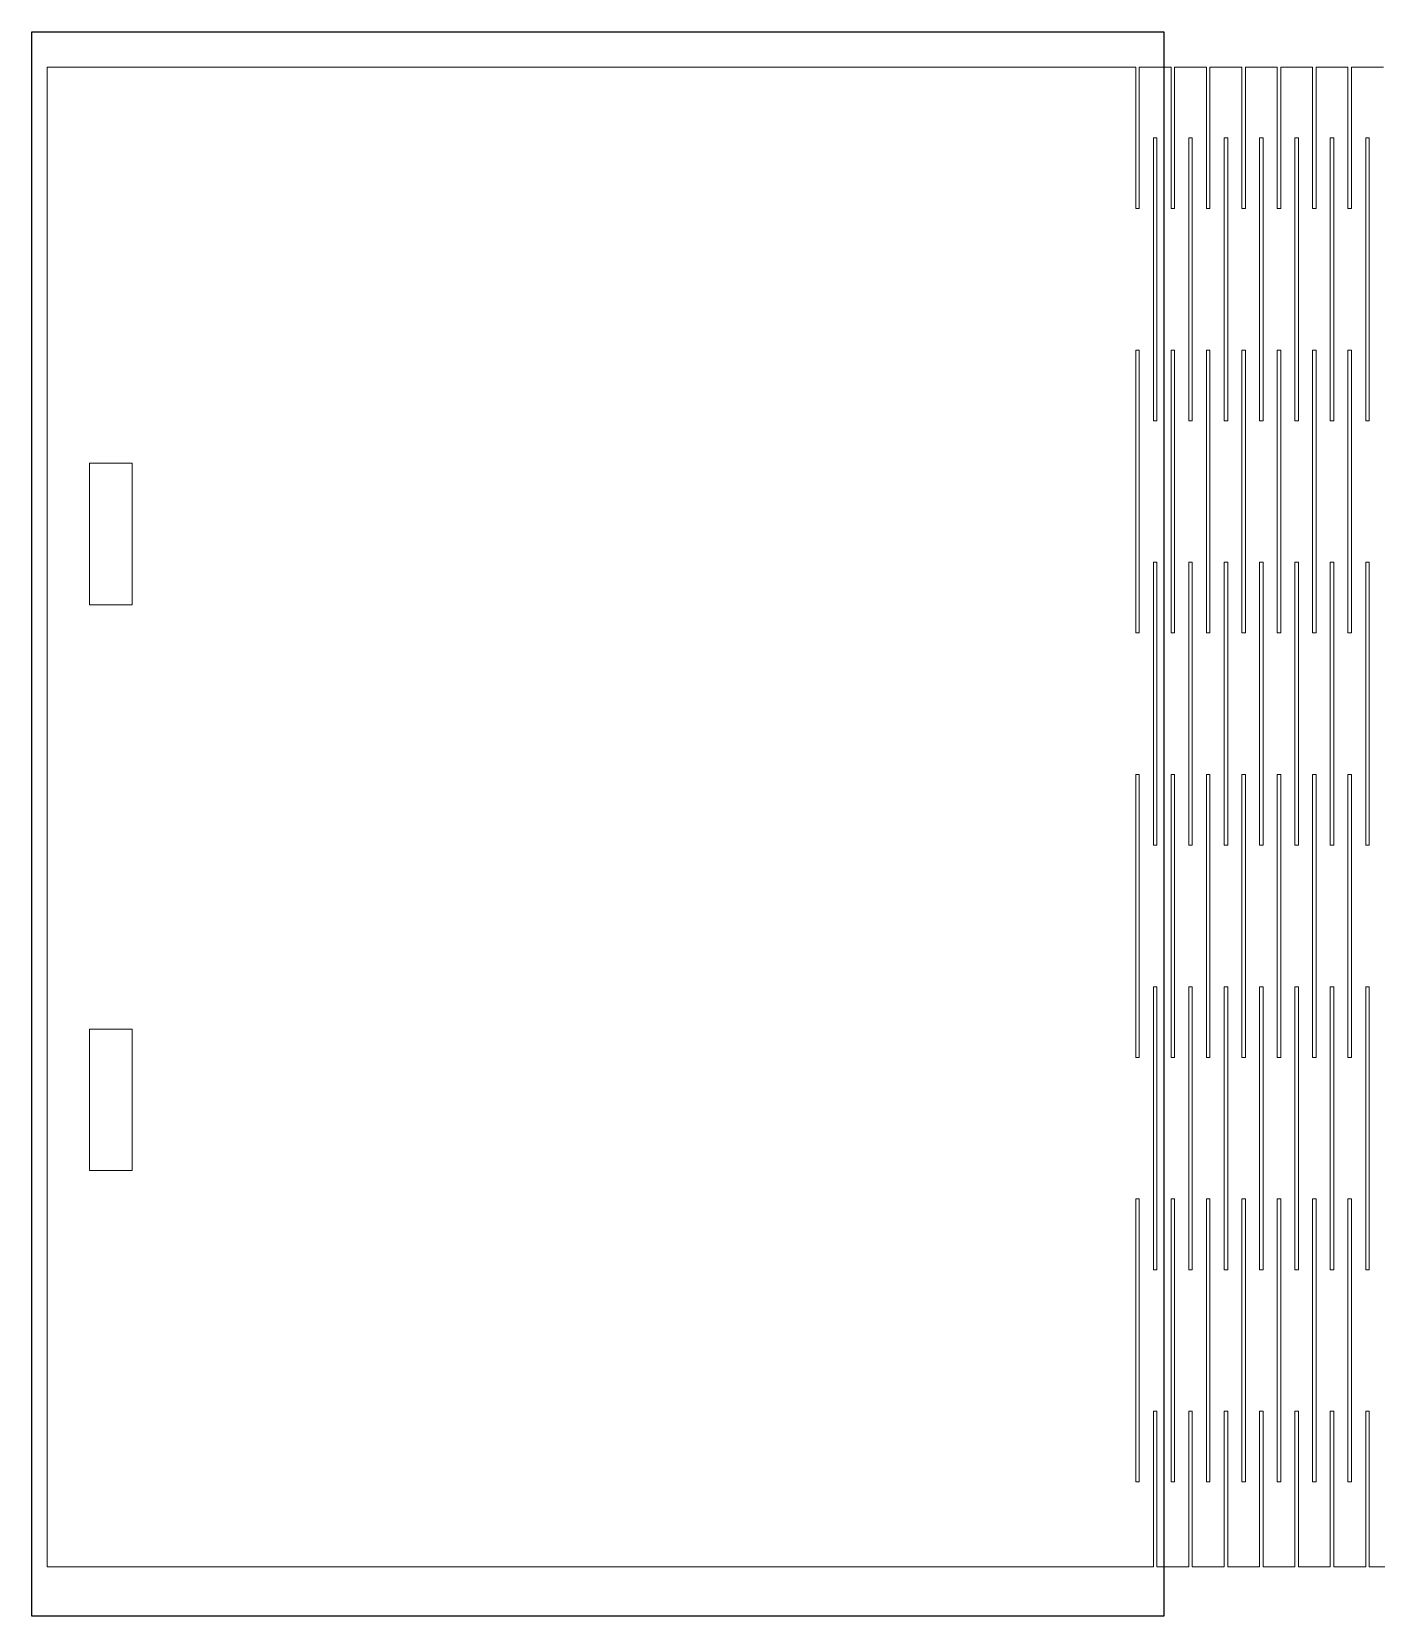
# Model space of a CAD drawing. Header units: inches. Extents: x 326 to 516, y 242 to 354.
# Drawn here: x 326 to 421, y 242 to 354 of the extents above; entities that cross this region are included whole.
import ezdxf

# ---------------------------------------------------------------- set-up
doc = ezdxf.new("R2010")
doc.units = ezdxf.units.IN
doc.header["$MEASUREMENT"] = 0
picture_1 = doc.add_image_def('image1.png', size_in_pixel=(80, 112))

# ---------------------------------------------------------------- blocks, each defined once
blk = doc.blocks.new('block 63')
at = {"color": 7, "lineweight": 15}
blk.add_lwpolyline([(330.09, 273.5), (333.09, 273.5)], dxfattribs=at)
blk = doc.blocks.new('block 64')
at = {"color": 7, "lineweight": 15}
blk.add_lwpolyline([(333.09, 273.5), (333.09, 283.5)], dxfattribs=at)
blk = doc.blocks.new('block 65')
at = {"color": 7, "lineweight": 15}
blk.add_lwpolyline([(333.09, 283.5), (330.09, 283.5)], dxfattribs=at)
blk = doc.blocks.new('block 66')
at = {"color": 7, "lineweight": 15}
blk.add_lwpolyline([(330.09, 283.5), (330.09, 273.5)], dxfattribs=at)
blk = doc.blocks.new('block 67')
at = {"color": 7, "lineweight": 15}
blk.add_lwpolyline([(330.09, 313.5), (333.09, 313.5)], dxfattribs=at)
blk = doc.blocks.new('block 68')
at = {"color": 7, "lineweight": 15}
blk.add_lwpolyline([(333.09, 313.5), (333.09, 323.5)], dxfattribs=at)
blk = doc.blocks.new('block 69')
at = {"color": 7, "lineweight": 15}
blk.add_lwpolyline([(333.09, 323.5), (330.09, 323.5)], dxfattribs=at)
blk = doc.blocks.new('block 70')
at = {"color": 7, "lineweight": 15}
blk.add_lwpolyline([(330.09, 323.5), (330.09, 313.5)], dxfattribs=at)
blk = doc.blocks.new('block 85')
at = {"color": 7, "lineweight": 15}
blk.add_lwpolyline([(420.25, 245.5), (418, 245.5)], dxfattribs=at)
blk = doc.blocks.new('block 86')
at = {"color": 7, "lineweight": 15}
blk.add_lwpolyline([(418, 256.5), (418, 245.5)], dxfattribs=at)
blk = doc.blocks.new('block 87')
at = {"color": 7, "lineweight": 15}
blk.add_lwpolyline([(418, 256.5), (417.75, 256.5)], dxfattribs=at)
blk = doc.blocks.new('block 88')
at = {"color": 7, "lineweight": 15}
blk.add_lwpolyline([(417.75, 256.5), (417.75, 245.5)], dxfattribs=at)
blk = doc.blocks.new('block 89')
at = {"color": 7, "lineweight": 15}
blk.add_lwpolyline([(417.75, 245.5), (415.5, 245.5)], dxfattribs=at)
blk = doc.blocks.new('block 90')
at = {"color": 7, "lineweight": 15}
blk.add_lwpolyline([(415.5, 256.5), (415.5, 245.5)], dxfattribs=at)
blk = doc.blocks.new('block 91')
at = {"color": 7, "lineweight": 15}
blk.add_lwpolyline([(415.5, 256.5), (415.25, 256.5)], dxfattribs=at)
blk = doc.blocks.new('block 92')
at = {"color": 7, "lineweight": 15}
blk.add_lwpolyline([(415.25, 256.5), (415.25, 245.5)], dxfattribs=at)
blk = doc.blocks.new('block 93')
at = {"color": 7, "lineweight": 15}
blk.add_lwpolyline([(415.25, 245.5), (413, 245.5)], dxfattribs=at)
blk = doc.blocks.new('block 94')
at = {"color": 7, "lineweight": 15}
blk.add_lwpolyline([(413, 256.5), (413, 245.5)], dxfattribs=at)
blk = doc.blocks.new('block 95')
at = {"color": 7, "lineweight": 15}
blk.add_lwpolyline([(412.75, 256.5), (412.75, 245.5)], dxfattribs=at)
blk = doc.blocks.new('block 96')
at = {"color": 7, "lineweight": 15}
blk.add_lwpolyline([(412.75, 245.5), (410.5, 245.5)], dxfattribs=at)
blk = doc.blocks.new('block 97')
at = {"color": 7, "lineweight": 15}
blk.add_lwpolyline([(410.5, 256.5), (410.5, 245.5)], dxfattribs=at)
blk = doc.blocks.new('block 98')
at = {"color": 7, "lineweight": 15}
blk.add_lwpolyline([(410.25, 245.5), (408, 245.5)], dxfattribs=at)
blk = doc.blocks.new('block 99')
at = {"color": 7, "lineweight": 15}
blk.add_lwpolyline([(408, 256.5), (408, 245.5)], dxfattribs=at)
blk = doc.blocks.new('block 100')
at = {"color": 7, "lineweight": 15}
blk.add_lwpolyline([(408, 256.5), (407.75, 256.5)], dxfattribs=at)
blk = doc.blocks.new('block 101')
at = {"color": 7, "lineweight": 15}
blk.add_lwpolyline([(407.75, 256.5), (407.75, 245.5)], dxfattribs=at)
blk = doc.blocks.new('block 102')
at = {"color": 7, "lineweight": 15}
blk.add_lwpolyline([(407.75, 245.5), (405.5, 245.5)], dxfattribs=at)
blk = doc.blocks.new('block 103')
at = {"color": 7, "lineweight": 15}
blk.add_lwpolyline([(405.5, 256.5), (405.5, 245.5)], dxfattribs=at)
blk = doc.blocks.new('block 104')
at = {"color": 7, "lineweight": 15}
blk.add_lwpolyline([(405.5, 256.5), (405.25, 256.5)], dxfattribs=at)
blk = doc.blocks.new('block 105')
at = {"color": 7, "lineweight": 15}
blk.add_lwpolyline([(405.25, 256.5), (405.25, 245.5)], dxfattribs=at)
blk = doc.blocks.new('block 106')
at = {"color": 7, "lineweight": 15}
blk.add_lwpolyline([(405.25, 245.5), (327.09, 245.5)], dxfattribs=at)
blk = doc.blocks.new('block 107')
at = {"color": 7, "lineweight": 15}
blk.add_lwpolyline([(327.09, 245.5), (327.09, 351.5)], dxfattribs=at)
blk = doc.blocks.new('block 108')
at = {"color": 7, "lineweight": 15}
blk.add_lwpolyline([(327.09, 351.5), (404, 351.5)], dxfattribs=at)
blk = doc.blocks.new('block 109')
at = {"color": 7, "lineweight": 15}
blk.add_lwpolyline([(404, 351.5), (404, 341.5)], dxfattribs=at)
blk = doc.blocks.new('block 110')
at = {"color": 7, "lineweight": 15}
blk.add_lwpolyline([(404, 341.5), (404.25, 341.5)], dxfattribs=at)
blk = doc.blocks.new('block 111')
at = {"color": 7, "lineweight": 15}
blk.add_lwpolyline([(404.25, 341.5), (404.25, 351.5)], dxfattribs=at)
blk = doc.blocks.new('block 112')
at = {"color": 7, "lineweight": 15}
blk.add_lwpolyline([(404.25, 351.5), (406.5, 351.5)], dxfattribs=at)
blk = doc.blocks.new('block 113')
at = {"color": 7, "lineweight": 15}
blk.add_lwpolyline([(406.5, 351.5), (406.5, 341.5)], dxfattribs=at)
blk = doc.blocks.new('block 114')
at = {"color": 7, "lineweight": 15}
blk.add_lwpolyline([(406.5, 341.5), (406.75, 341.5)], dxfattribs=at)
blk = doc.blocks.new('block 115')
at = {"color": 7, "lineweight": 15}
blk.add_lwpolyline([(406.75, 341.5), (406.75, 351.5)], dxfattribs=at)
blk = doc.blocks.new('block 116')
at = {"color": 7, "lineweight": 15}
blk.add_lwpolyline([(406.75, 351.5), (409, 351.5)], dxfattribs=at)
blk = doc.blocks.new('block 117')
at = {"color": 7, "lineweight": 15}
blk.add_lwpolyline([(409, 351.5), (409, 341.5)], dxfattribs=at)
blk = doc.blocks.new('block 118')
at = {"color": 7, "lineweight": 15}
blk.add_lwpolyline([(409, 341.5), (409.25, 341.5)], dxfattribs=at)
blk = doc.blocks.new('block 119')
at = {"color": 7, "lineweight": 15}
blk.add_lwpolyline([(409.25, 341.5), (409.25, 351.5)], dxfattribs=at)
blk = doc.blocks.new('block 120')
at = {"color": 7, "lineweight": 15}
blk.add_lwpolyline([(409.25, 351.5), (411.5, 351.5)], dxfattribs=at)
blk = doc.blocks.new('block 121')
at = {"color": 7, "lineweight": 15}
blk.add_lwpolyline([(411.5, 351.5), (411.5, 341.5)], dxfattribs=at)
blk = doc.blocks.new('block 122')
at = {"color": 7, "lineweight": 15}
blk.add_lwpolyline([(411.5, 341.5), (411.75, 341.5)], dxfattribs=at)
blk = doc.blocks.new('block 123')
at = {"color": 7, "lineweight": 15}
blk.add_lwpolyline([(411.75, 341.5), (411.75, 351.5)], dxfattribs=at)
blk = doc.blocks.new('block 124')
at = {"color": 7, "lineweight": 15}
blk.add_lwpolyline([(411.75, 351.5), (414, 351.5)], dxfattribs=at)
blk = doc.blocks.new('block 125')
at = {"color": 7, "lineweight": 15}
blk.add_lwpolyline([(414, 351.5), (414, 341.5)], dxfattribs=at)
blk = doc.blocks.new('block 126')
at = {"color": 7, "lineweight": 15}
blk.add_lwpolyline([(414, 341.5), (414.25, 341.5)], dxfattribs=at)
blk = doc.blocks.new('block 127')
at = {"color": 7, "lineweight": 15}
blk.add_lwpolyline([(414.25, 341.5), (414.25, 351.5)], dxfattribs=at)
blk = doc.blocks.new('block 128')
at = {"color": 7, "lineweight": 15}
blk.add_lwpolyline([(414.25, 351.5), (416.5, 351.5)], dxfattribs=at)
blk = doc.blocks.new('block 129')
at = {"color": 7, "lineweight": 15}
blk.add_lwpolyline([(416.5, 351.5), (416.5, 341.5)], dxfattribs=at)
blk = doc.blocks.new('block 130')
at = {"color": 7, "lineweight": 15}
blk.add_lwpolyline([(416.5, 341.5), (416.75, 341.5)], dxfattribs=at)
blk = doc.blocks.new('block 131')
at = {"color": 7, "lineweight": 15}
blk.add_lwpolyline([(416.75, 341.5), (416.75, 351.5)], dxfattribs=at)
blk = doc.blocks.new('block 132')
at = {"color": 7, "lineweight": 15}
blk.add_lwpolyline([(416.75, 351.5), (419, 351.5)], dxfattribs=at)
blk = doc.blocks.new('block 133')
at = {"color": 7, "lineweight": 15}
blk.add_lwpolyline([(419, 351.5), (419, 341.5)], dxfattribs=at)
blk = doc.blocks.new('block 134')
at = {"color": 7, "lineweight": 15}
blk.add_lwpolyline([(419, 341.5), (419.25, 341.5)], dxfattribs=at)
blk = doc.blocks.new('block 135')
at = {"color": 7, "lineweight": 15}
blk.add_lwpolyline([(419.25, 341.5), (419.25, 351.5)], dxfattribs=at)
blk = doc.blocks.new('block 136')
at = {"color": 7, "lineweight": 15}
blk.add_lwpolyline([(419.25, 351.5), (421.5, 351.5)], dxfattribs=at)
blk = doc.blocks.new('block 168')
at = {"color": 7, "lineweight": 15}
blk.add_lwpolyline([(420.25, 346.5), (420.25, 326.5)], dxfattribs=at)
blk = doc.blocks.new('block 169')
at = {"color": 7, "lineweight": 15}
blk.add_lwpolyline([(420.25, 326.5), (420.5, 326.5)], dxfattribs=at)
blk = doc.blocks.new('block 170')
at = {"color": 7, "lineweight": 15}
blk.add_lwpolyline([(420.5, 326.5), (420.5, 346.5)], dxfattribs=at)
blk = doc.blocks.new('block 171')
at = {"color": 7, "lineweight": 15}
blk.add_lwpolyline([(420.5, 346.5), (420.25, 346.5)], dxfattribs=at)
blk = doc.blocks.new('block 172')
at = {"color": 7, "lineweight": 15}
blk.add_lwpolyline([(419.25, 311.5), (419.25, 331.5)], dxfattribs=at)
blk = doc.blocks.new('block 173')
at = {"color": 7, "lineweight": 15}
blk.add_lwpolyline([(419.25, 331.5), (419, 331.5)], dxfattribs=at)
blk = doc.blocks.new('block 174')
at = {"color": 7, "lineweight": 15}
blk.add_lwpolyline([(419, 331.5), (419, 311.5)], dxfattribs=at)
blk = doc.blocks.new('block 175')
at = {"color": 7, "lineweight": 15}
blk.add_lwpolyline([(419, 311.5), (419.25, 311.5)], dxfattribs=at)
blk = doc.blocks.new('block 180')
at = {"color": 7, "lineweight": 15}
blk.add_lwpolyline([(420.25, 316.5), (420.25, 296.5)], dxfattribs=at)
blk = doc.blocks.new('block 181')
at = {"color": 7, "lineweight": 15}
blk.add_lwpolyline([(420.25, 296.5), (420.5, 296.5)], dxfattribs=at)
blk = doc.blocks.new('block 182')
at = {"color": 7, "lineweight": 15}
blk.add_lwpolyline([(420.5, 296.5), (420.5, 316.5)], dxfattribs=at)
blk = doc.blocks.new('block 183')
at = {"color": 7, "lineweight": 15}
blk.add_lwpolyline([(420.5, 316.5), (420.25, 316.5)], dxfattribs=at)
blk = doc.blocks.new('block 184')
at = {"color": 7, "lineweight": 15}
blk.add_lwpolyline([(419.25, 281.5), (419.25, 301.5)], dxfattribs=at)
blk = doc.blocks.new('block 185')
at = {"color": 7, "lineweight": 15}
blk.add_lwpolyline([(419.25, 301.5), (419, 301.5)], dxfattribs=at)
blk = doc.blocks.new('block 186')
at = {"color": 7, "lineweight": 15}
blk.add_lwpolyline([(419, 301.5), (419, 281.5)], dxfattribs=at)
blk = doc.blocks.new('block 187')
at = {"color": 7, "lineweight": 15}
blk.add_lwpolyline([(419, 281.5), (419.25, 281.5)], dxfattribs=at)
blk = doc.blocks.new('block 192')
at = {"color": 7, "lineweight": 15}
blk.add_lwpolyline([(420.25, 286.5), (420.25, 266.5)], dxfattribs=at)
blk = doc.blocks.new('block 193')
at = {"color": 7, "lineweight": 15}
blk.add_lwpolyline([(420.25, 266.5), (420.5, 266.5)], dxfattribs=at)
blk = doc.blocks.new('block 194')
at = {"color": 7, "lineweight": 15}
blk.add_lwpolyline([(420.5, 266.5), (420.5, 286.5)], dxfattribs=at)
blk = doc.blocks.new('block 195')
at = {"color": 7, "lineweight": 15}
blk.add_lwpolyline([(420.5, 286.5), (420.25, 286.5)], dxfattribs=at)
blk = doc.blocks.new('block 196')
at = {"color": 7, "lineweight": 15}
blk.add_lwpolyline([(419.25, 271.5), (419, 271.5)], dxfattribs=at)
blk = doc.blocks.new('block 197')
at = {"color": 7, "lineweight": 15}
blk.add_lwpolyline([(419, 271.5), (419, 251.5)], dxfattribs=at)
blk = doc.blocks.new('block 211')
at = {"color": 7, "lineweight": 15}
blk.add_lwpolyline([(415.25, 346.5), (415.25, 326.5)], dxfattribs=at)
blk = doc.blocks.new('block 212')
at = {"color": 7, "lineweight": 15}
blk.add_lwpolyline([(415.25, 326.5), (415.5, 326.5)], dxfattribs=at)
blk = doc.blocks.new('block 213')
at = {"color": 7, "lineweight": 15}
blk.add_lwpolyline([(415.5, 326.5), (415.5, 346.5)], dxfattribs=at)
blk = doc.blocks.new('block 214')
at = {"color": 7, "lineweight": 15}
blk.add_lwpolyline([(415.5, 346.5), (415.25, 346.5)], dxfattribs=at)
blk = doc.blocks.new('block 215')
at = {"color": 7, "lineweight": 15}
blk.add_lwpolyline([(414.25, 311.5), (414.25, 331.5)], dxfattribs=at)
blk = doc.blocks.new('block 216')
at = {"color": 7, "lineweight": 15}
blk.add_lwpolyline([(414.25, 331.5), (414, 331.5)], dxfattribs=at)
blk = doc.blocks.new('block 217')
at = {"color": 7, "lineweight": 15}
blk.add_lwpolyline([(414, 331.5), (414, 311.5)], dxfattribs=at)
blk = doc.blocks.new('block 218')
at = {"color": 7, "lineweight": 15}
blk.add_lwpolyline([(414, 311.5), (414.25, 311.5)], dxfattribs=at)
blk = doc.blocks.new('block 219')
at = {"color": 7, "lineweight": 15}
blk.add_lwpolyline([(416.75, 311.5), (416.75, 331.5)], dxfattribs=at)
blk = doc.blocks.new('block 220')
at = {"color": 7, "lineweight": 15}
blk.add_lwpolyline([(416.75, 331.5), (416.5, 331.5)], dxfattribs=at)
blk = doc.blocks.new('block 221')
at = {"color": 7, "lineweight": 15}
blk.add_lwpolyline([(416.5, 331.5), (416.5, 311.5)], dxfattribs=at)
blk = doc.blocks.new('block 222')
at = {"color": 7, "lineweight": 15}
blk.add_lwpolyline([(416.5, 311.5), (416.75, 311.5)], dxfattribs=at)
blk = doc.blocks.new('block 223')
at = {"color": 7, "lineweight": 15}
blk.add_lwpolyline([(415.25, 316.5), (415.25, 296.5)], dxfattribs=at)
blk = doc.blocks.new('block 224')
at = {"color": 7, "lineweight": 15}
blk.add_lwpolyline([(415.25, 296.5), (415.5, 296.5)], dxfattribs=at)
blk = doc.blocks.new('block 225')
at = {"color": 7, "lineweight": 15}
blk.add_lwpolyline([(415.5, 296.5), (415.5, 316.5)], dxfattribs=at)
blk = doc.blocks.new('block 226')
at = {"color": 7, "lineweight": 15}
blk.add_lwpolyline([(415.5, 316.5), (415.25, 316.5)], dxfattribs=at)
blk = doc.blocks.new('block 227')
at = {"color": 7, "lineweight": 15}
blk.add_lwpolyline([(414.25, 281.5), (414.25, 301.5)], dxfattribs=at)
blk = doc.blocks.new('block 228')
at = {"color": 7, "lineweight": 15}
blk.add_lwpolyline([(414.25, 301.5), (414, 301.5)], dxfattribs=at)
blk = doc.blocks.new('block 229')
at = {"color": 7, "lineweight": 15}
blk.add_lwpolyline([(414, 301.5), (414, 281.5)], dxfattribs=at)
blk = doc.blocks.new('block 230')
at = {"color": 7, "lineweight": 15}
blk.add_lwpolyline([(414, 281.5), (414.25, 281.5)], dxfattribs=at)
blk = doc.blocks.new('block 231')
at = {"color": 7, "lineweight": 15}
blk.add_lwpolyline([(416.5, 281.5), (416.75, 281.5)], dxfattribs=at)
blk = doc.blocks.new('block 232')
at = {"color": 7, "lineweight": 15}
blk.add_lwpolyline([(416.75, 281.5), (416.75, 301.5)], dxfattribs=at)
blk = doc.blocks.new('block 233')
at = {"color": 7, "lineweight": 15}
blk.add_lwpolyline([(416.75, 301.5), (416.5, 301.5)], dxfattribs=at)
blk = doc.blocks.new('block 234')
at = {"color": 7, "lineweight": 15}
blk.add_lwpolyline([(416.5, 301.5), (416.5, 281.5)], dxfattribs=at)
blk = doc.blocks.new('block 235')
at = {"color": 7, "lineweight": 15}
blk.add_lwpolyline([(415.25, 286.5), (415.25, 266.5)], dxfattribs=at)
blk = doc.blocks.new('block 236')
at = {"color": 7, "lineweight": 15}
blk.add_lwpolyline([(415.25, 266.5), (415.5, 266.5)], dxfattribs=at)
blk = doc.blocks.new('block 237')
at = {"color": 7, "lineweight": 15}
blk.add_lwpolyline([(415.5, 266.5), (415.5, 286.5)], dxfattribs=at)
blk = doc.blocks.new('block 238')
at = {"color": 7, "lineweight": 15}
blk.add_lwpolyline([(415.5, 286.5), (415.25, 286.5)], dxfattribs=at)
blk = doc.blocks.new('block 239')
at = {"color": 7, "lineweight": 15}
blk.add_lwpolyline([(414.25, 251.5), (414.25, 271.5)], dxfattribs=at)
blk = doc.blocks.new('block 240')
at = {"color": 7, "lineweight": 15}
blk.add_lwpolyline([(414.25, 271.5), (414, 271.5)], dxfattribs=at)
blk = doc.blocks.new('block 241')
at = {"color": 7, "lineweight": 15}
blk.add_lwpolyline([(414, 271.5), (414, 251.5)], dxfattribs=at)
blk = doc.blocks.new('block 242')
at = {"color": 7, "lineweight": 15}
blk.add_lwpolyline([(414, 251.5), (414.25, 251.5)], dxfattribs=at)
blk = doc.blocks.new('block 243')
at = {"color": 7, "lineweight": 15}
blk.add_lwpolyline([(416.5, 251.5), (416.75, 251.5)], dxfattribs=at)
blk = doc.blocks.new('block 244')
at = {"color": 7, "lineweight": 15}
blk.add_lwpolyline([(416.75, 251.5), (416.75, 271.5)], dxfattribs=at)
blk = doc.blocks.new('block 245')
at = {"color": 7, "lineweight": 15}
blk.add_lwpolyline([(416.75, 271.5), (416.5, 271.5)], dxfattribs=at)
blk = doc.blocks.new('block 246')
at = {"color": 7, "lineweight": 15}
blk.add_lwpolyline([(416.5, 271.5), (416.5, 251.5)], dxfattribs=at)
blk = doc.blocks.new('block 247')
at = {"color": 7, "lineweight": 15}
blk.add_lwpolyline([(417.75, 286.5), (417.75, 266.5)], dxfattribs=at)
blk = doc.blocks.new('block 248')
at = {"color": 7, "lineweight": 15}
blk.add_lwpolyline([(417.75, 266.5), (418, 266.5)], dxfattribs=at)
blk = doc.blocks.new('block 249')
at = {"color": 7, "lineweight": 15}
blk.add_lwpolyline([(418, 266.5), (418, 286.5)], dxfattribs=at)
blk = doc.blocks.new('block 250')
at = {"color": 7, "lineweight": 15}
blk.add_lwpolyline([(418, 286.5), (417.75, 286.5)], dxfattribs=at)
blk = doc.blocks.new('block 251')
at = {"color": 7, "lineweight": 15}
blk.add_lwpolyline([(417.75, 316.5), (417.75, 296.5)], dxfattribs=at)
blk = doc.blocks.new('block 252')
at = {"color": 7, "lineweight": 15}
blk.add_lwpolyline([(417.75, 296.5), (418, 296.5)], dxfattribs=at)
blk = doc.blocks.new('block 253')
at = {"color": 7, "lineweight": 15}
blk.add_lwpolyline([(418, 296.5), (418, 316.5)], dxfattribs=at)
blk = doc.blocks.new('block 254')
at = {"color": 7, "lineweight": 15}
blk.add_lwpolyline([(418, 316.5), (417.75, 316.5)], dxfattribs=at)
blk = doc.blocks.new('block 255')
at = {"color": 7, "lineweight": 15}
blk.add_lwpolyline([(417.75, 346.5), (417.75, 326.5)], dxfattribs=at)
blk = doc.blocks.new('block 256')
at = {"color": 7, "lineweight": 15}
blk.add_lwpolyline([(417.75, 326.5), (418, 326.5)], dxfattribs=at)
blk = doc.blocks.new('block 257')
at = {"color": 7, "lineweight": 15}
blk.add_lwpolyline([(418, 326.5), (418, 346.5)], dxfattribs=at)
blk = doc.blocks.new('block 258')
at = {"color": 7, "lineweight": 15}
blk.add_lwpolyline([(418, 346.5), (417.75, 346.5)], dxfattribs=at)
blk = doc.blocks.new('block 259')
at = {"color": 7, "lineweight": 15}
blk.add_lwpolyline([(410.25, 346.5), (410.25, 326.5)], dxfattribs=at)
blk = doc.blocks.new('block 260')
at = {"color": 7, "lineweight": 15}
blk.add_lwpolyline([(410.25, 326.5), (410.5, 326.5)], dxfattribs=at)
blk = doc.blocks.new('block 261')
at = {"color": 7, "lineweight": 15}
blk.add_lwpolyline([(410.5, 326.5), (410.5, 346.5)], dxfattribs=at)
blk = doc.blocks.new('block 262')
at = {"color": 7, "lineweight": 15}
blk.add_lwpolyline([(410.5, 346.5), (410.25, 346.5)], dxfattribs=at)
blk = doc.blocks.new('block 263')
at = {"color": 7, "lineweight": 15}
blk.add_lwpolyline([(409.25, 311.5), (409.25, 331.5)], dxfattribs=at)
blk = doc.blocks.new('block 264')
at = {"color": 7, "lineweight": 15}
blk.add_lwpolyline([(409.25, 331.5), (409, 331.5)], dxfattribs=at)
blk = doc.blocks.new('block 265')
at = {"color": 7, "lineweight": 15}
blk.add_lwpolyline([(409, 331.5), (409, 311.5)], dxfattribs=at)
blk = doc.blocks.new('block 266')
at = {"color": 7, "lineweight": 15}
blk.add_lwpolyline([(409, 311.5), (409.25, 311.5)], dxfattribs=at)
blk = doc.blocks.new('block 267')
at = {"color": 7, "lineweight": 15}
blk.add_lwpolyline([(411.75, 311.5), (411.75, 331.5)], dxfattribs=at)
blk = doc.blocks.new('block 268')
at = {"color": 7, "lineweight": 15}
blk.add_lwpolyline([(411.75, 331.5), (411.5, 331.5)], dxfattribs=at)
blk = doc.blocks.new('block 269')
at = {"color": 7, "lineweight": 15}
blk.add_lwpolyline([(411.5, 331.5), (411.5, 311.5)], dxfattribs=at)
blk = doc.blocks.new('block 270')
at = {"color": 7, "lineweight": 15}
blk.add_lwpolyline([(411.5, 311.5), (411.75, 311.5)], dxfattribs=at)
blk = doc.blocks.new('block 271')
at = {"color": 7, "lineweight": 15}
blk.add_lwpolyline([(410.25, 316.5), (410.25, 296.5)], dxfattribs=at)
blk = doc.blocks.new('block 272')
at = {"color": 7, "lineweight": 15}
blk.add_lwpolyline([(410.25, 296.5), (410.5, 296.5)], dxfattribs=at)
blk = doc.blocks.new('block 273')
at = {"color": 7, "lineweight": 15}
blk.add_lwpolyline([(410.5, 296.5), (410.5, 316.5)], dxfattribs=at)
blk = doc.blocks.new('block 274')
at = {"color": 7, "lineweight": 15}
blk.add_lwpolyline([(410.5, 316.5), (410.25, 316.5)], dxfattribs=at)
blk = doc.blocks.new('block 275')
at = {"color": 7, "lineweight": 15}
blk.add_lwpolyline([(409.25, 281.5), (409.25, 301.5)], dxfattribs=at)
blk = doc.blocks.new('block 276')
at = {"color": 7, "lineweight": 15}
blk.add_lwpolyline([(409.25, 301.5), (409, 301.5)], dxfattribs=at)
blk = doc.blocks.new('block 277')
at = {"color": 7, "lineweight": 15}
blk.add_lwpolyline([(409, 301.5), (409, 281.5)], dxfattribs=at)
blk = doc.blocks.new('block 278')
at = {"color": 7, "lineweight": 15}
blk.add_lwpolyline([(409, 281.5), (409.25, 281.5)], dxfattribs=at)
blk = doc.blocks.new('block 279')
at = {"color": 7, "lineweight": 15}
blk.add_lwpolyline([(411.5, 281.5), (411.75, 281.5)], dxfattribs=at)
blk = doc.blocks.new('block 280')
at = {"color": 7, "lineweight": 15}
blk.add_lwpolyline([(411.75, 281.5), (411.75, 301.5)], dxfattribs=at)
blk = doc.blocks.new('block 281')
at = {"color": 7, "lineweight": 15}
blk.add_lwpolyline([(411.75, 301.5), (411.5, 301.5)], dxfattribs=at)
blk = doc.blocks.new('block 282')
at = {"color": 7, "lineweight": 15}
blk.add_lwpolyline([(411.5, 301.5), (411.5, 281.5)], dxfattribs=at)
blk = doc.blocks.new('block 283')
at = {"color": 7, "lineweight": 15}
blk.add_lwpolyline([(410.25, 286.5), (410.25, 266.5)], dxfattribs=at)
blk = doc.blocks.new('block 284')
at = {"color": 7, "lineweight": 15}
blk.add_lwpolyline([(410.25, 266.5), (410.5, 266.5)], dxfattribs=at)
blk = doc.blocks.new('block 285')
at = {"color": 7, "lineweight": 15}
blk.add_lwpolyline([(410.5, 266.5), (410.5, 286.5)], dxfattribs=at)
blk = doc.blocks.new('block 286')
at = {"color": 7, "lineweight": 15}
blk.add_lwpolyline([(410.5, 286.5), (410.25, 286.5)], dxfattribs=at)
blk = doc.blocks.new('block 287')
at = {"color": 7, "lineweight": 15}
blk.add_lwpolyline([(409.25, 251.5), (409.25, 271.5)], dxfattribs=at)
blk = doc.blocks.new('block 288')
at = {"color": 7, "lineweight": 15}
blk.add_lwpolyline([(409.25, 271.5), (409, 271.5)], dxfattribs=at)
blk = doc.blocks.new('block 289')
at = {"color": 7, "lineweight": 15}
blk.add_lwpolyline([(409, 271.5), (409, 251.5)], dxfattribs=at)
blk = doc.blocks.new('block 290')
at = {"color": 7, "lineweight": 15}
blk.add_lwpolyline([(409, 251.5), (409.25, 251.5)], dxfattribs=at)
blk = doc.blocks.new('block 291')
at = {"color": 7, "lineweight": 15}
blk.add_lwpolyline([(411.75, 271.5), (411.5, 271.5)], dxfattribs=at)
blk = doc.blocks.new('block 292')
at = {"color": 7, "lineweight": 15}
blk.add_lwpolyline([(411.5, 271.5), (411.5, 251.5)], dxfattribs=at)
blk = doc.blocks.new('block 293')
at = {"color": 7, "lineweight": 15}
blk.add_lwpolyline([(412.75, 286.5), (412.75, 266.5)], dxfattribs=at)
blk = doc.blocks.new('block 294')
at = {"color": 7, "lineweight": 15}
blk.add_lwpolyline([(412.75, 266.5), (413, 266.5)], dxfattribs=at)
blk = doc.blocks.new('block 295')
at = {"color": 7, "lineweight": 15}
blk.add_lwpolyline([(413, 266.5), (413, 286.5)], dxfattribs=at)
blk = doc.blocks.new('block 296')
at = {"color": 7, "lineweight": 15}
blk.add_lwpolyline([(413, 286.5), (412.75, 286.5)], dxfattribs=at)
blk = doc.blocks.new('block 297')
at = {"color": 7, "lineweight": 15}
blk.add_lwpolyline([(412.75, 316.5), (412.75, 296.5)], dxfattribs=at)
blk = doc.blocks.new('block 298')
at = {"color": 7, "lineweight": 15}
blk.add_lwpolyline([(412.75, 296.5), (413, 296.5)], dxfattribs=at)
blk = doc.blocks.new('block 299')
at = {"color": 7, "lineweight": 15}
blk.add_lwpolyline([(413, 296.5), (413, 316.5)], dxfattribs=at)
blk = doc.blocks.new('block 300')
at = {"color": 7, "lineweight": 15}
blk.add_lwpolyline([(413, 316.5), (412.75, 316.5)], dxfattribs=at)
blk = doc.blocks.new('block 301')
at = {"color": 7, "lineweight": 15}
blk.add_lwpolyline([(412.75, 346.5), (412.75, 326.5)], dxfattribs=at)
blk = doc.blocks.new('block 302')
at = {"color": 7, "lineweight": 15}
blk.add_lwpolyline([(412.75, 326.5), (413, 326.5)], dxfattribs=at)
blk = doc.blocks.new('block 303')
at = {"color": 7, "lineweight": 15}
blk.add_lwpolyline([(413, 326.5), (413, 346.5)], dxfattribs=at)
blk = doc.blocks.new('block 304')
at = {"color": 7, "lineweight": 15}
blk.add_lwpolyline([(413, 346.5), (412.75, 346.5)], dxfattribs=at)
blk = doc.blocks.new('block 305')
at = {"color": 7, "lineweight": 15}
blk.add_lwpolyline([(405.25, 346.5), (405.25, 326.5)], dxfattribs=at)
blk = doc.blocks.new('block 306')
at = {"color": 7, "lineweight": 15}
blk.add_lwpolyline([(405.25, 326.5), (405.5, 326.5)], dxfattribs=at)
blk = doc.blocks.new('block 307')
at = {"color": 7, "lineweight": 15}
blk.add_lwpolyline([(405.5, 326.5), (405.5, 346.5)], dxfattribs=at)
blk = doc.blocks.new('block 308')
at = {"color": 7, "lineweight": 15}
blk.add_lwpolyline([(405.5, 346.5), (405.25, 346.5)], dxfattribs=at)
blk = doc.blocks.new('block 309')
at = {"color": 7, "lineweight": 15}
blk.add_lwpolyline([(404.25, 311.5), (404.25, 331.5)], dxfattribs=at)
blk = doc.blocks.new('block 310')
at = {"color": 7, "lineweight": 15}
blk.add_lwpolyline([(404.25, 331.5), (404, 331.5)], dxfattribs=at)
blk = doc.blocks.new('block 311')
at = {"color": 7, "lineweight": 15}
blk.add_lwpolyline([(404, 331.5), (404, 311.5)], dxfattribs=at)
blk = doc.blocks.new('block 312')
at = {"color": 7, "lineweight": 15}
blk.add_lwpolyline([(404, 311.5), (404.25, 311.5)], dxfattribs=at)
blk = doc.blocks.new('block 313')
at = {"color": 7, "lineweight": 15}
blk.add_lwpolyline([(406.75, 311.5), (406.75, 331.5)], dxfattribs=at)
blk = doc.blocks.new('block 314')
at = {"color": 7, "lineweight": 15}
blk.add_lwpolyline([(406.75, 331.5), (406.5, 331.5)], dxfattribs=at)
blk = doc.blocks.new('block 315')
at = {"color": 7, "lineweight": 15}
blk.add_lwpolyline([(406.5, 331.5), (406.5, 311.5)], dxfattribs=at)
blk = doc.blocks.new('block 316')
at = {"color": 7, "lineweight": 15}
blk.add_lwpolyline([(406.5, 311.5), (406.75, 311.5)], dxfattribs=at)
blk = doc.blocks.new('block 317')
at = {"color": 7, "lineweight": 15}
blk.add_lwpolyline([(405.25, 316.5), (405.25, 296.5)], dxfattribs=at)
blk = doc.blocks.new('block 318')
at = {"color": 7, "lineweight": 15}
blk.add_lwpolyline([(405.25, 296.5), (405.5, 296.5)], dxfattribs=at)
blk = doc.blocks.new('block 319')
at = {"color": 7, "lineweight": 15}
blk.add_lwpolyline([(405.5, 296.5), (405.5, 316.5)], dxfattribs=at)
blk = doc.blocks.new('block 320')
at = {"color": 7, "lineweight": 15}
blk.add_lwpolyline([(405.5, 316.5), (405.25, 316.5)], dxfattribs=at)
blk = doc.blocks.new('block 321')
at = {"color": 7, "lineweight": 15}
blk.add_lwpolyline([(404.25, 281.5), (404.25, 301.5)], dxfattribs=at)
blk = doc.blocks.new('block 322')
at = {"color": 7, "lineweight": 15}
blk.add_lwpolyline([(404.25, 301.5), (404, 301.5)], dxfattribs=at)
blk = doc.blocks.new('block 323')
at = {"color": 7, "lineweight": 15}
blk.add_lwpolyline([(404, 301.5), (404, 281.5)], dxfattribs=at)
blk = doc.blocks.new('block 324')
at = {"color": 7, "lineweight": 15}
blk.add_lwpolyline([(404, 281.5), (404.25, 281.5)], dxfattribs=at)
blk = doc.blocks.new('block 325')
at = {"color": 7, "lineweight": 15}
blk.add_lwpolyline([(406.5, 281.5), (406.75, 281.5)], dxfattribs=at)
blk = doc.blocks.new('block 326')
at = {"color": 7, "lineweight": 15}
blk.add_lwpolyline([(406.75, 281.5), (406.75, 301.5)], dxfattribs=at)
blk = doc.blocks.new('block 327')
at = {"color": 7, "lineweight": 15}
blk.add_lwpolyline([(406.75, 301.5), (406.5, 301.5)], dxfattribs=at)
blk = doc.blocks.new('block 328')
at = {"color": 7, "lineweight": 15}
blk.add_lwpolyline([(406.5, 301.5), (406.5, 281.5)], dxfattribs=at)
blk = doc.blocks.new('block 329')
at = {"color": 7, "lineweight": 15}
blk.add_lwpolyline([(405.25, 286.5), (405.25, 266.5)], dxfattribs=at)
blk = doc.blocks.new('block 330')
at = {"color": 7, "lineweight": 15}
blk.add_lwpolyline([(405.25, 266.5), (405.5, 266.5)], dxfattribs=at)
blk = doc.blocks.new('block 331')
at = {"color": 7, "lineweight": 15}
blk.add_lwpolyline([(405.5, 266.5), (405.5, 286.5)], dxfattribs=at)
blk = doc.blocks.new('block 332')
at = {"color": 7, "lineweight": 15}
blk.add_lwpolyline([(405.5, 286.5), (405.25, 286.5)], dxfattribs=at)
blk = doc.blocks.new('block 333')
at = {"color": 7, "lineweight": 15}
blk.add_lwpolyline([(404.25, 251.5), (404.25, 271.5)], dxfattribs=at)
blk = doc.blocks.new('block 334')
at = {"color": 7, "lineweight": 15}
blk.add_lwpolyline([(404.25, 271.5), (404, 271.5)], dxfattribs=at)
blk = doc.blocks.new('block 335')
at = {"color": 7, "lineweight": 15}
blk.add_lwpolyline([(404, 271.5), (404, 251.5)], dxfattribs=at)
blk = doc.blocks.new('block 336')
at = {"color": 7, "lineweight": 15}
blk.add_lwpolyline([(406.5, 251.5), (406.75, 251.5)], dxfattribs=at)
blk = doc.blocks.new('block 337')
at = {"color": 7, "lineweight": 15}
blk.add_lwpolyline([(406.75, 271.5), (406.5, 271.5)], dxfattribs=at)
blk = doc.blocks.new('block 338')
at = {"color": 7, "lineweight": 15}
blk.add_lwpolyline([(406.5, 271.5), (406.5, 251.5)], dxfattribs=at)
blk = doc.blocks.new('block 339')
at = {"color": 7, "lineweight": 15}
blk.add_lwpolyline([(407.75, 286.5), (407.75, 266.5)], dxfattribs=at)
blk = doc.blocks.new('block 340')
at = {"color": 7, "lineweight": 15}
blk.add_lwpolyline([(407.75, 266.5), (408, 266.5)], dxfattribs=at)
blk = doc.blocks.new('block 341')
at = {"color": 7, "lineweight": 15}
blk.add_lwpolyline([(408, 266.5), (408, 286.5)], dxfattribs=at)
blk = doc.blocks.new('block 342')
at = {"color": 7, "lineweight": 15}
blk.add_lwpolyline([(408, 286.5), (407.75, 286.5)], dxfattribs=at)
blk = doc.blocks.new('block 343')
at = {"color": 7, "lineweight": 15}
blk.add_lwpolyline([(407.75, 316.5), (407.75, 296.5)], dxfattribs=at)
blk = doc.blocks.new('block 344')
at = {"color": 7, "lineweight": 15}
blk.add_lwpolyline([(407.75, 296.5), (408, 296.5)], dxfattribs=at)
blk = doc.blocks.new('block 345')
at = {"color": 7, "lineweight": 15}
blk.add_lwpolyline([(408, 296.5), (408, 316.5)], dxfattribs=at)
blk = doc.blocks.new('block 346')
at = {"color": 7, "lineweight": 15}
blk.add_lwpolyline([(408, 316.5), (407.75, 316.5)], dxfattribs=at)
blk = doc.blocks.new('block 347')
at = {"color": 7, "lineweight": 15}
blk.add_lwpolyline([(407.75, 346.5), (407.75, 326.5)], dxfattribs=at)
blk = doc.blocks.new('block 348')
at = {"color": 7, "lineweight": 15}
blk.add_lwpolyline([(407.75, 326.5), (408, 326.5)], dxfattribs=at)
blk = doc.blocks.new('block 349')
at = {"color": 7, "lineweight": 15}
blk.add_lwpolyline([(408, 326.5), (408, 346.5)], dxfattribs=at)
blk = doc.blocks.new('block 350')
at = {"color": 7, "lineweight": 15}
blk.add_lwpolyline([(408, 346.5), (407.75, 346.5)], dxfattribs=at)
blk = doc.blocks.new('block 495')
at = {"color": 7, "lineweight": 15}
blk.add_lwpolyline([(406.75, 251.5), (406.75, 271.5)], dxfattribs=at)
blk = doc.blocks.new('block 497')
at = {"color": 7, "lineweight": 15}
blk.add_lwpolyline([(404, 251.5), (404.25, 251.5)], dxfattribs=at)
blk = doc.blocks.new('block 500')
at = {"color": 7, "lineweight": 15}
blk.add_lwpolyline([(422.75, 245.5), (420.5, 245.5)], dxfattribs=at)
blk = doc.blocks.new('block 506')
at = {"color": 7, "lineweight": 15}
blk.add_lwpolyline([(420.5, 256.5), (420.25, 256.5)], dxfattribs=at)
blk = doc.blocks.new('block 507')
at = {"color": 7, "lineweight": 15}
blk.add_lwpolyline([(420.25, 256.5), (420.25, 245.5)], dxfattribs=at)
blk = doc.blocks.new('block 508')
at = {"color": 7, "lineweight": 15}
blk.add_lwpolyline([(420.5, 256.5), (420.5, 245.5)], dxfattribs=at)
blk = doc.blocks.new('block 513')
at = {"color": 7, "lineweight": 15}
blk.add_lwpolyline([(419, 251.5), (419.25, 251.5)], dxfattribs=at)
blk = doc.blocks.new('block 514')
at = {"color": 7, "lineweight": 15}
blk.add_lwpolyline([(419.25, 251.5), (419.25, 271.5)], dxfattribs=at)
blk = doc.blocks.new('block 515')
at = {"color": 7, "lineweight": 15}
blk.add_lwpolyline([(413, 256.5), (412.75, 256.5)], dxfattribs=at)
blk = doc.blocks.new('block 518')
at = {"color": 7, "lineweight": 15}
blk.add_lwpolyline([(410.5, 256.5), (410.25, 256.5)], dxfattribs=at)
blk = doc.blocks.new('block 519')
at = {"color": 7, "lineweight": 15}
blk.add_lwpolyline([(410.25, 256.5), (410.25, 245.5)], dxfattribs=at)
blk = doc.blocks.new('block 522')
at = {"color": 7, "lineweight": 15}
blk.add_lwpolyline([(411.5, 251.5), (411.75, 251.5)], dxfattribs=at)
blk = doc.blocks.new('block 523')
at = {"color": 7, "lineweight": 15}
blk.add_lwpolyline([(411.75, 251.5), (411.75, 271.5)], dxfattribs=at)
blk = doc.blocks.new('block 527')
image = blk.add_image(picture_1, insert=(326, 242), size_in_units=(80, 112))
blk = doc.blocks.new('block 526')
blk.add_blockref('block 527', (0, 0))

msp = doc.modelspace()

# ---------------------------------------------------------------- block references
for name in ['block 526', 'block 107', 'block 108', 'block 109', 'block 111', 'block 112', 'block 113', 'block 115', 'block 116', 'block 117', 'block 119', 'block 120', 'block 121', 'block 123', 'block 124', 'block 125', 'block 127', 'block 128', 'block 129', 'block 131', 'block 132', 'block 133', 'block 135', 'block 136', 'block 305', 'block 308', 'block 307', 'block 347', 'block 350', 'block 349', 'block 259', 'block 262', 'block 261', 'block 301', 'block 304', 'block 303', 'block 211', 'block 214', 'block 213', 'block 255', 'block 258', 'block 257', 'block 168', 'block 171', 'block 170', 'block 110', 'block 114', 'block 118', 'block 122', 'block 126', 'block 130', 'block 134', 'block 310', 'block 311', 'block 309', 'block 314', 'block 315', 'block 313', 'block 264', 'block 265', 'block 263', 'block 268', 'block 269', 'block 267', 'block 216', 'block 217', 'block 215', 'block 220', 'block 221', 'block 219', 'block 173', 'block 174', 'block 172', 'block 306', 'block 348', 'block 260', 'block 302', 'block 212', 'block 256', 'block 169', 'block 69', 'block 70', 'block 68', 'block 317', 'block 320', 'block 319', 'block 343', 'block 346', 'block 345', 'block 271', 'block 274', 'block 273', 'block 297', 'block 300', 'block 299', 'block 223', 'block 226', 'block 225', 'block 251', 'block 254', 'block 253', 'block 180', 'block 183', 'block 182', 'block 67', 'block 312', 'block 316', 'block 266', 'block 270', 'block 218', 'block 222', 'block 175', 'block 322', 'block 323', 'block 321', 'block 327', 'block 328', 'block 326', 'block 276', 'block 277', 'block 275', 'block 281', 'block 282', 'block 280', 'block 228', 'block 229', 'block 227', 'block 233', 'block 234', 'block 232', 'block 185', 'block 186', 'block 184', 'block 318', 'block 344', 'block 272', 'block 298', 'block 224', 'block 252', 'block 181', 'block 329', 'block 332', 'block 331', 'block 339', 'block 342', 'block 341', 'block 283', 'block 286', 'block 285', 'block 293', 'block 296', 'block 295', 'block 235', 'block 238', 'block 237', 'block 247', 'block 250', 'block 249', 'block 192', 'block 195', 'block 194', 'block 65', 'block 66', 'block 64', 'block 324', 'block 325', 'block 278', 'block 279', 'block 230', 'block 231', 'block 187', 'block 63', 'block 334', 'block 335', 'block 333', 'block 337', 'block 338', 'block 495', 'block 288', 'block 289', 'block 287', 'block 291', 'block 292', 'block 523', 'block 240', 'block 241', 'block 239', 'block 245', 'block 246', 'block 244', 'block 196', 'block 197', 'block 514', 'block 330', 'block 340', 'block 284', 'block 294', 'block 236', 'block 248', 'block 193', 'block 104', 'block 105', 'block 103', 'block 100', 'block 101', 'block 99', 'block 518', 'block 519', 'block 97', 'block 95', 'block 515', 'block 94', 'block 91', 'block 92', 'block 90', 'block 87', 'block 88', 'block 86', 'block 506', 'block 507', 'block 508', 'block 497', 'block 336', 'block 290', 'block 522', 'block 242', 'block 243', 'block 513', 'block 106', 'block 102', 'block 98', 'block 96', 'block 93', 'block 89', 'block 85', 'block 500']:
    msp.add_blockref(name, (0, 0))

doc.saveas('drawing.dxf')
